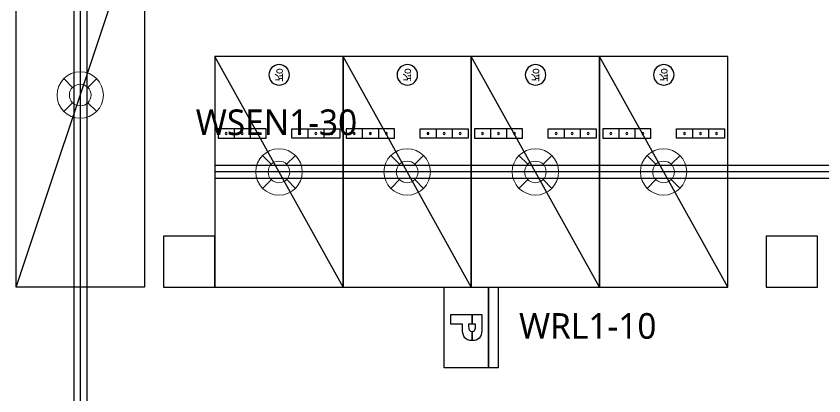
# Model space of a CAD drawing. Header units: millimetres. Extents: x -38475 to 94728, y -31127 to 90245.
# Drawn here: x -6225 to 6375, y -14099 to -8174 of the extents above; entities that cross this region are included whole.
import ezdxf
from ezdxf.enums import TextEntityAlignment as Align

# ---------------------------------------------------------------- set-up
doc = ezdxf.new("R2010")
doc.units = ezdxf.units.MM
doc.linetypes.add('AUDIT_D_080121100638-0', pattern=[0])
for name, color, linetype in [('e-plan', 9, 'Continuous'), ('E-TEXT', 6, 'Continuous'), ('레이스웨이', 3, 'Continuous'), ('만공차등', 6, 'Continuous'), ('유도배선', 6, 'Continuous')]:
    doc.layers.add(name, color=color, linetype=linetype)
doc.layers.add('초음파센서', color=1, linetype='AUDIT_D_080121100638-0', lineweight=13)
doc.styles.add('1', font='malgun_0.ttf')
doc.styles.add('xr_plan$0$신화문자', font='malgun_0.ttf', dxfattribs={"width": 0.9})

# ---------------------------------------------------------------- blocks, each defined once
blk = doc.blocks.new('xr_plan$0$평행주차')
at = {"layer": 'e-plan'}
for p, q in [((2000, 6000), (0, 0)), ((0, 0), (0, 6000)), ((0, 6000), (2000, 6000)), ((2000, 6000), (2000, 0)), ((2000, 0), (0, 0))]:
    blk.add_line(p, q, dxfattribs=at)
blk = doc.blocks.new('xr_plan$0$경형직각주차')
at = {"layer": 'e-plan', "linetype": 'Continuous'}
blk.add_line((2000, 3600), (0, 0), dxfattribs=at)
at = {"layer": 'e-plan'}
for p, q in [((0, 0), (0, 3600)), ((0, 3600), (2000, 3600)), ((2000, 3600), (2000, 0)), ((300, 1125), (300, 1275)), ((550, 1125), (550, 1275)), ((1450, 1125), (1450, 1275)), ((1700, 1125), (1700, 1275)), ((2000, 0), (0, 0))]:
    blk.add_line(p, q, dxfattribs=at)
for points in [[(800, 1275), (800, 1125), (50, 1125), (50, 1275)], [(1950, 1125), (1950, 1275), (1200, 1275), (1200, 1125)]]:
    blk.add_lwpolyline(points, close=True, dxfattribs=at)
for centre, radius in [((175, 1200), 15), ((425, 1200), 15), ((675, 1200), 15), ((1325, 1200), 15), ((1575, 1200), 15), ((1825, 1200), 15), ((1003, 285), 160)]:
    blk.add_circle(centre, radius, dxfattribs=at)
at = {"layer": 'e-plan', "style": 'xr_plan$0$신화문자', "width": 0.8}
blk.add_text('경', height=160, dxfattribs=at).set_placement((1003, 285), align=Align.MIDDLE_CENTER)
blk = doc.blocks.new('Xref-지하2층')
at = {"layer": 'e-plan'}
for points in [[(-400, -500), (400, -500), (400, 300), (-400, 300)], [(9000, -500), (9800, -500), (9800, 300), (9000, 300)]]:
    blk.add_lwpolyline(points, close=True, dxfattribs=at)
at = {"layer": 'e-plan', "linetype": 'Continuous', "rotation": 180}
blk.add_blockref('xr_plan$0$평행주차', (-700, 5500), dxfattribs=at)
at = {"layer": 'e-plan', "linetype": 'Continuous', "xscale": -1, "rotation": 180}
for p in [(400, 3100), (2400, 3100), (4400, 3100), (6400, 3100)]:
    blk.add_blockref('xr_plan$0$경형직각주차', p, dxfattribs=at)
blk = doc.blocks.new('A$C61602750')
at = {"layer": 'e-plan'}
blk.add_blockref('Xref-지하2층', (-3525, -11905), dxfattribs=at)
blk = doc.blocks.new('센서')
at = {"layer": '초음파센서'}
for p, q in [((-256, 256), (-120, 119)), ((119, 120), (256, 256)), ((-256, -256), (-119, -120)), ((120, -119), (256, -256))]:
    blk.add_line(p, q, dxfattribs=at)
for major_axis, start_param, end_param in [((0, 362), 2.801804347482335, 9.08498965466192), ((0, 169), 2.862310370331366, 9.145495677510953)]:
    blk.add_ellipse((0, 0), major_axis=major_axis, ratio=1, start_param=start_param, end_param=end_param, dxfattribs=at)
blk = doc.blocks.new('만공차등')
at = {"layer": '만공차등', "color": 2}
for p, q in [((256, 773), (1281, 773)), ((256, 86), (256, 773)), ((1281, 773), (1281, 86)), ((1281, 647), (256, 647)), ((256, 647), (1281, 647)), ((602, 442), (724, 442)), ((602, 436), (724, 436)), ((817, 442), (935, 442)), ((817, 436), (935, 436)), ((1281, 86), (256, 86))]:
    blk.add_line(p, q, dxfattribs=at)
for points in [[(602, 563), (602, 563), (804, 563), (804, 563)], [(602, 442), (602, 509), (602, 563), (602, 563)], [(804, 563), (848, 563), (881, 552), (902, 531)], [(602, 170), (602, 170), (602, 322), (602, 436)], [(758, 483), (758, 483), (724, 483), (724, 483)], [(724, 483), (724, 483), (724, 463), (724, 442)], [(724, 436), (724, 415), (724, 395), (724, 395)], [(805, 470), (797, 479), (781, 483), (758, 483)], [(803, 407), (812, 415), (817, 425), (817, 436)], [(817, 442), (816, 453), (812, 462), (805, 470)], [(935, 436), (934, 400), (922, 370), (900, 349)], [(724, 395), (724, 395), (754, 395), (754, 395)], [(790, 316), (790, 316), (724, 316), (724, 316)], [(724, 316), (724, 316), (724, 170), (724, 170)], [(754, 395), (777, 395), (793, 399), (803, 407)], [(900, 349), (876, 327), (839, 316), (790, 316)], [(724, 170), (724, 170), (602, 170), (602, 170)]]:
    blk.add_open_spline(points, degree=3, dxfattribs=at)
blk.add_open_spline([(902, 531), (924, 510), (935, 481), (935, 442), (935, 442), (935, 442), (935, 442)], degree=3, knots=[0.4989771, 0.4989771, 0.4989771, 0.4989771, 0.9979543, 0.9979543, 0.9979543, 1, 1, 1, 1], dxfattribs=at)

msp = doc.modelspace()

# ---------------------------------------------------------------- linework, layer by layer
at = {"layer": '레이스웨이'}
for points in [[(1221, 7215), (1221, 8676), (-5325, 8676), (-5325, -21055), (36475, -21055)], [(1021, 7215), (1021, 8476), (-5125, 8476), (-5125, -20855), (36475, -20855)], [(1807, 5795), (21475, 5795), (21475, -10705), (-3125, -10705)], [(1807, 5595), (21275, 5595), (21275, -10505), (-3125, -10505)]]:
    msp.add_lwpolyline(points, dxfattribs=at)
at = {"layer": '만공차등', "color": 4, "linetype": 'Continuous', "ltscale": 2}
msp.add_lwpolyline([(875, -12405), (875, -10605)], dxfattribs=at)
at = {"layer": '유도배선'}
for points in [[(1121, 7215), (1121, 8576), (-5225, 8576), (-5225, -20955), (36475, -20955)], [(1807, 5695), (21375, 5695), (21375, -10605), (-3125, -10605)]]:
    msp.add_lwpolyline(points, dxfattribs=at)

# ---------------------------------------------------------------- block references
at = {"layer": 'e-plan'}
msp.add_blockref('A$C61602750', (0, 0), dxfattribs=at)
at = {"layer": '만공차등', "xscale": 1.226069819647817, "yscale": 1.226069819647817, "zscale": 1.226069819647817, "rotation": 270}
msp.add_blockref('만공차등', (349, -12091), dxfattribs=at)
at = {"layer": '초음파센서'}
for p in [(-5225, -9405), (-2125, -10605), (-125, -10605), (1875, -10605), (3875, -10605)]:
    msp.add_blockref('센서', p, dxfattribs=at)

# ---------------------------------------------------------------- texts
at = {"layer": 'E-TEXT', "style": '1'}
for s, p in [('WSEN1-30', (-2164, -9830)), ('WRL1-10', (2692, -13008))]:
    msp.add_text(s, height=400, dxfattribs=at).set_placement(p, align=Align.MIDDLE_CENTER)

doc.saveas('drawing.dxf')
